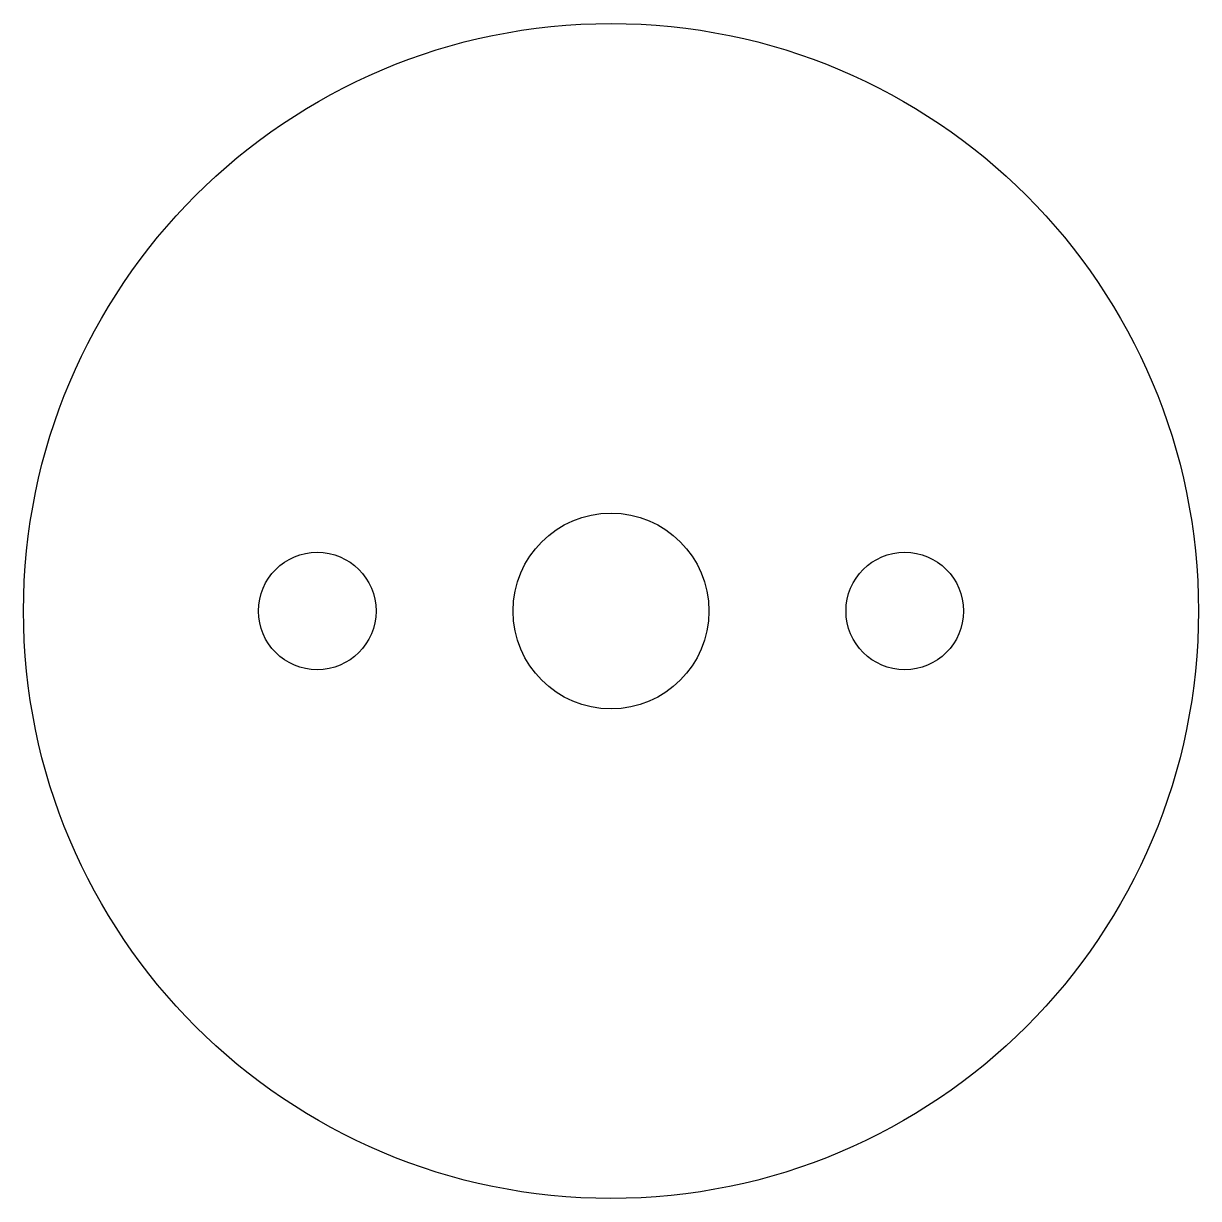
# Model space of a CAD drawing. Header units: millimetres. Extents: x -15 to 15, y -15 to 15.
import ezdxf

# ---------------------------------------------------------------- set-up
doc = ezdxf.new("R2010")
doc.units = ezdxf.units.MM

msp = doc.modelspace()

# ---------------------------------------------------------------- linework, layer by layer
at = {"color": 7, "linetype": 'Continuous'}
for centre, radius in [((0, 0), 15), ((0, 0), 2.5), ((7.5, 0), 1.5), ((-7.5, 0), 1.5)]:
    msp.add_circle(centre, radius, dxfattribs=at)

doc.saveas('drawing.dxf')
